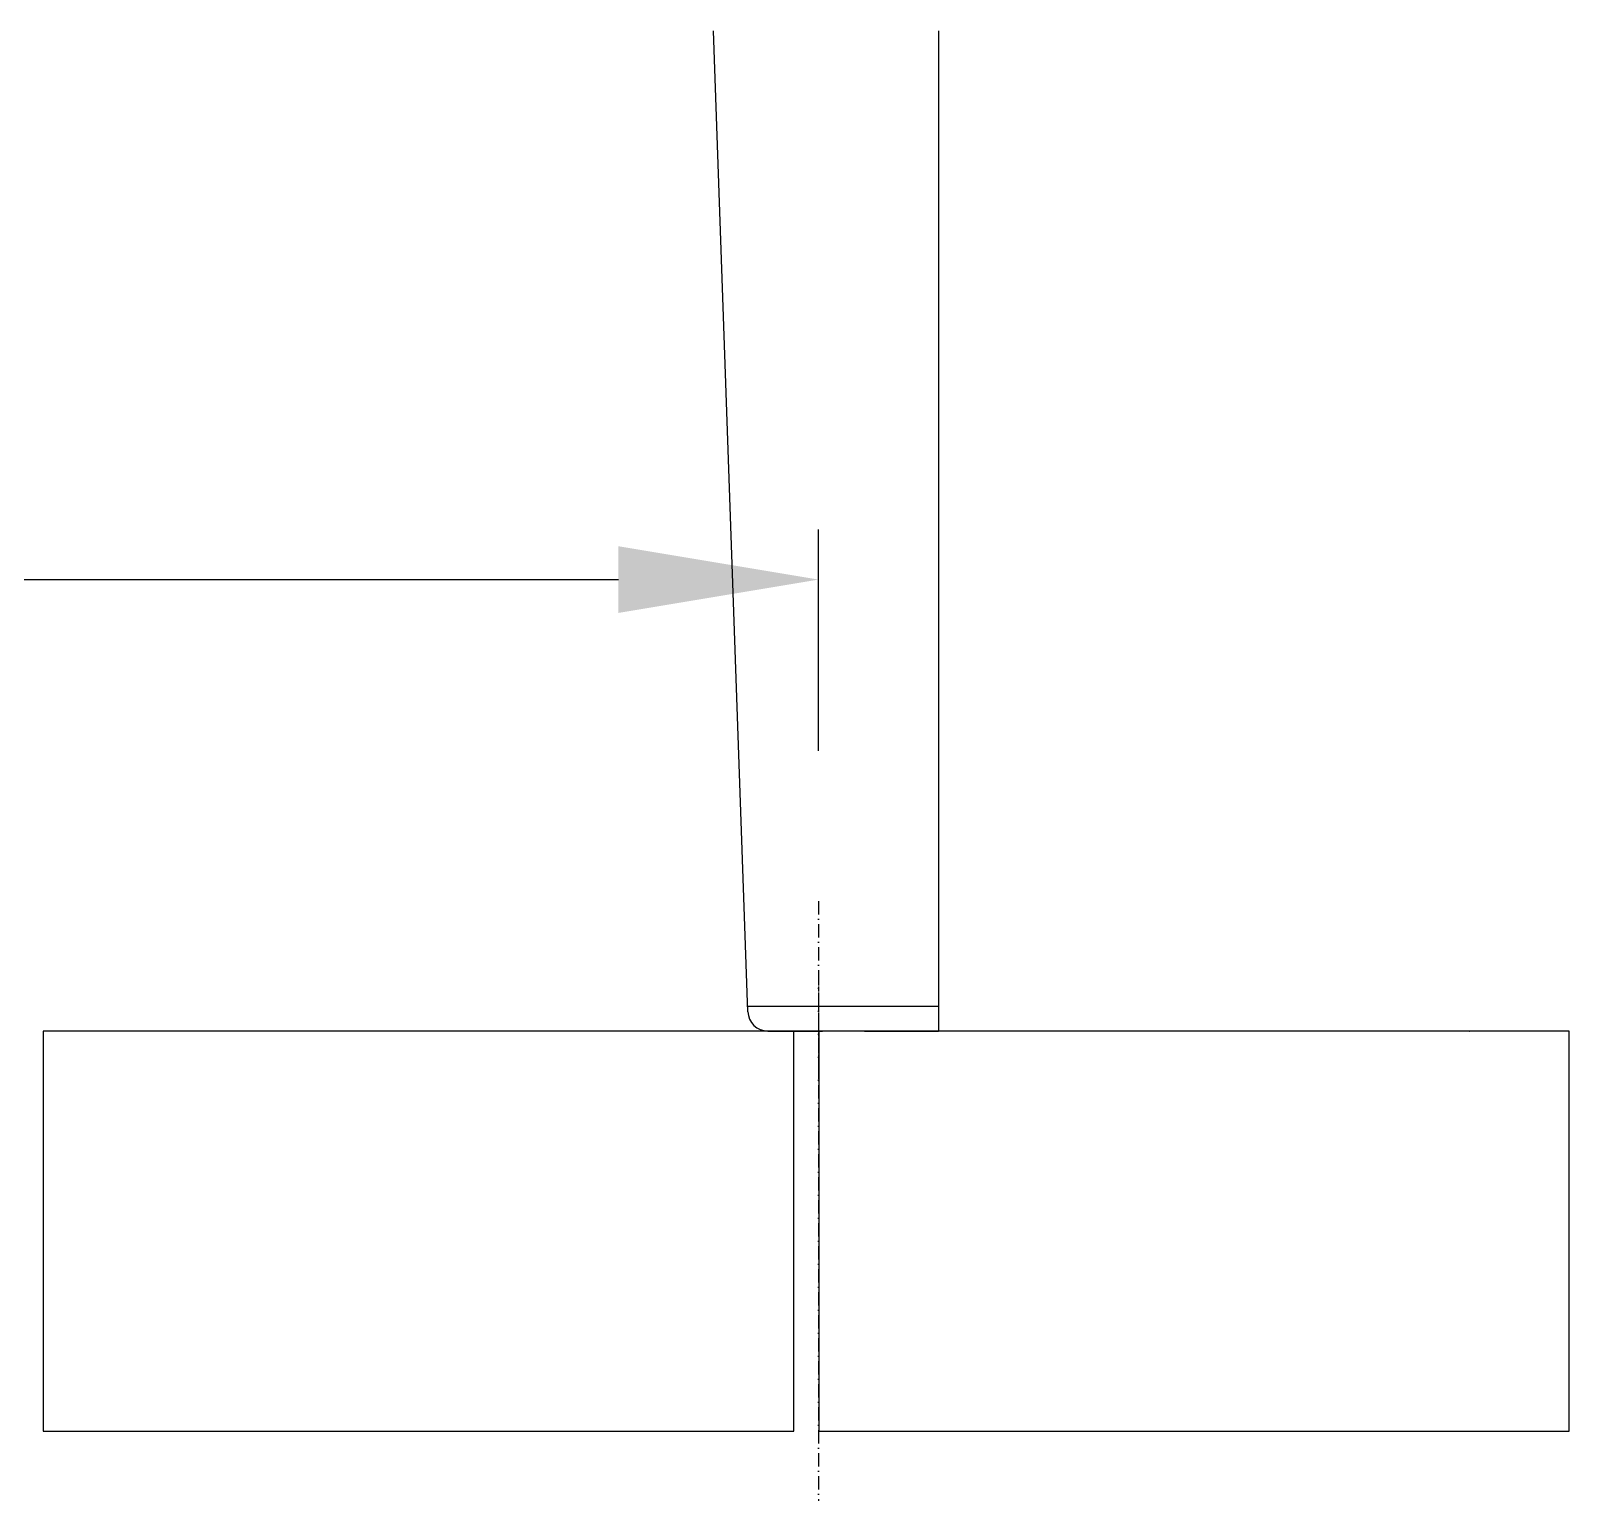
# Model space of a CAD drawing. Header units: millimetres. Extents: x 22162 to 28102, y 3160 to 7360.
# Drawn here: x 23767.6 to 24075.1, y 5563.2 to 5855.8 of the extents above; entities that cross this region are included whole.
import ezdxf
from ezdxf.lldxf.tags import DXFTag

# ---------------------------------------------------------------- set-up
doc = ezdxf.new("R2010")
doc.units = ezdxf.units.MM
doc.header["$LTSCALE"] = 0.3
doc.linetypes.add('DashDot', pattern=[15, 9, -3, 0, -3])
doc.styles.add('SEACAD_Arial', font='arial.ttf', dxfattribs={"width": 0.8})
tags = doc.linetypes.add('HIDDEN2', pattern=[4.7625, 3.175, -1.5875]).pattern_tags.tags
tags[6:7] = [DXFTag(74, 4), DXFTag(75, 0), DXFTag(340, '0'), DXFTag(46, 0.0), DXFTag(50, 0.0), DXFTag(44, 0.0), DXFTag(45, 0.0)]
tags[4:5] = [DXFTag(74, 4), DXFTag(75, 0), DXFTag(340, '0'), DXFTag(46, 0.0), DXFTag(50, 0.0), DXFTag(44, 0.0), DXFTag(45, 0.0)]
doc.dimstyles.new('ISO-25', dxfattribs={"dimtxt": 1.6, "dimasz": 2, "dimexe": 0.5, "dimexo": 1.5, "dimtad": 1, "dimdec": 0, "dimtxsty": 'SEACAD_Arial', "dimcen": 2, "dimadec": 0, "dimazin": 0, "dimtfac": 1, "dimtdec": 0, "dimtmove": 0, "dimatfit": 3, "dimfxl": 1, "dimarcsym": 0})

# ---------------------------------------------------------------- blocks, each defined once
blk = doc.blocks.new('*D158')
at = {"color": 0, "lineweight": -2, "transparency": 16777216}
for p, q in [((23498.06, 5711.77), (23498.06, 5756.04)), ((23925.06, 5711.77), (23925.06, 5756.04)), ((23538.06, 5746.04), (23885.06, 5746.04))]:
    blk.add_line(p, q, dxfattribs=at)
at = {"color": 0, "transparency": 16777216}
for points in [[(23538.06, 5752.7), (23538.06, 5739.37), (23498.06, 5746.04)], [(23885.06, 5752.7), (23885.06, 5739.37), (23925.06, 5746.04)]]:
    blk.add_solid(points, dxfattribs=at)
at = {"layer": 'Defpoints', "color": 0, "transparency": 16777216}
for p in [(23925.06, 5746.04), (23498.06, 5681.77), (23925.06, 5681.77)]:
    blk.add_point(p, dxfattribs=at)
at = {"color": 0, "transparency": 16777216, "insert": (23711.56, 5774.6), "char_height": 32, "attachment_point": 5, "style": 'SEACAD_Arial'}
blk.add_mtext('427', dxfattribs=at)

msp = doc.modelspace()

# ---------------------------------------------------------------- linework, layer by layer
at = {"linetype": 'Continuous'}
for p, q in [((23910.93, 5659.64), (23904.08, 5855.77)), ((23949.06, 5855.77), (23949.06, 5655.77)), ((23914.92, 5655.77), (23925.86, 5655.77)), ((23949.06, 5655.77), (23914.92, 5655.77)), ((23926.06, 5655.77), (23925.86, 5655.77)), ((23934.06, 5655.77), (23926.06, 5655.77)), ((23934.26, 5655.77), (23934.06, 5655.77)), ((23934.26, 5655.77), (23944.06, 5655.77)), ((23944.06, 5655.77), (23949.06, 5655.77))]:
    msp.add_line(p, q, dxfattribs=at)
at = {"linetype": 'DashDot', "lineweight": 30}
msp.add_line((23925.06, 5681.77), (23925.06, 5471.11), dxfattribs=at)
at = {"color": 0, "linetype": 'DashDot', "ltscale": 0.1}
msp.add_line((23925.06, 5665.77), (23925.06, 5645.77), dxfattribs=at)
at = {"linetype": 'HIDDEN2', "ltscale": 0.5}
msp.add_line((23910.89, 5660.77), (23948.89, 5660.77), dxfattribs=at)
at = {"color": 7, "linetype": 'Continuous'}
for p, q in [((23920.1, 5655.77), (23770.1, 5655.77)), ((23770.1, 5655.77), (23770.1, 5575.77)), ((23920.1, 5575.77), (23920.1, 5655.77)), ((24075.1, 5655.77), (23925.1, 5655.77)), ((23925.1, 5655.77), (23925.1, 5575.77)), ((24075.1, 5575.77), (24075.1, 5655.77)), ((23770.1, 5575.77), (23920.1, 5575.77)), ((23925.1, 5575.77), (24075.1, 5575.77))]:
    msp.add_line(p, q, dxfattribs=at)
msp.add_circle((24055.12, 5655.76), 0.01, dxfattribs=at)
at = {"linetype": 'Continuous'}
msp.add_arc((23914.92, 5659.77), 4, 182, 270, dxfattribs=at)
msp.add_arc((23914.92, 5659.77), 4, 182, 270, dxfattribs=at)

# ---------------------------------------------------------------- dimensions: what is measured, and where the dimension line sits
dim = msp.add_linear_dim(base=(23925.06, 5746.04), p1=(23498.06, 5681.77), p2=(23925.06, 5681.77), dimstyle='ISO-25')
dim.commit()
dim.dimension.update_dxf_attribs({"geometry": '*D158', "text_midpoint": (23711.56, 5774.6)})

doc.saveas('drawing.dxf')
